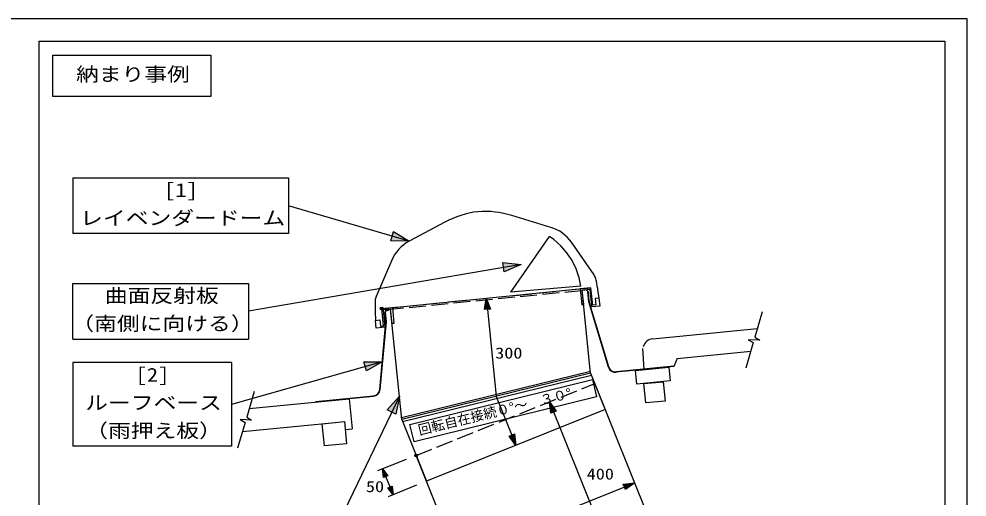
# Model space of a CAD drawing. Units: millimetres at full size, sheet at 1:10; details may follow other scales. Extents: x -2254 to 1746, y -1417 to 1383.
# Drawn here: x 48 to 1746, y 526 to 1383 of the extents above; entities that cross this region are included whole.
import ezdxf
from ezdxf.enums import TextEntityAlignment as Align

# ---------------------------------------------------------------- set-up
doc = ezdxf.new("R2010")
doc.units = ezdxf.units.MM
doc.header["$LTSCALE"] = 10
doc.header["$PDMODE"] = 32
doc.header["$PDSIZE"] = 5
doc.linetypes.add('DASHED3', pattern=[4, 3, -1])
for name, color, linetype in [('8-0', 7, 'Continuous'), ('F-6', 7, 'Continuous'), ('F-7', 7, 'Continuous'), ('F-8', 7, 'Continuous'), ('F-D', 7, 'Continuous'), ('F-E', 7, 'Continuous'), ('F-F', 7, 'Continuous')]:
    doc.layers.add(name, color=color, linetype=linetype)
doc.styles.add('ＭＳ ゴシック', font='')
doc.styles.get('ＭＳ ゴシック').set_extended_font_data('MS Gothic')

msp = doc.modelspace()

# ---------------------------------------------------------------- linework, layer by layer
at = {"layer": '8-0'}
msp.add_lwpolyline([(-2253.7, -1416.93), (1746.3, -1416.93), (1746.3, 1383.07), (-2253.7, 1383.07)], close=True, dxfattribs=at)
at = {"layer": 'F-6'}
for p, q in [((1379.5, 858.15), (1366.09, 812.24)), ((1183.33, 809.64), (1370.63, 827.76)), ((1363.29, 802.64), (1349.89, 756.73)), ((1354.39, 807.84), (1363.29, 802.64)), ((1374.99, 807.04), (1354.39, 807.84)), ((1366.09, 812.24), (1374.99, 807.04)), ((1165.11, 792.08), (1167.5, 754.4)), ((1227.33, 774.41), (1358.76, 787.12)), ((1227.33, 774.41), (1221.13, 759.59)), ((1152.49, 752.95), (1212.21, 758.72)), ((1154.9, 728.06), (1152.49, 752.95)), ((1221.13, 759.59), (1167.5, 754.4)), ((1212.21, 758.72), (1214.62, 733.84)), ((1214.62, 733.84), (1154.9, 728.06)), ((1167.34, 729.27), (1202.18, 732.64)), ((1202.18, 732.64), (1205.55, 697.8)), ((469.48, 714.85), (456.08, 668.93)), ((1170.71, 694.43), (1167.34, 729.27)), ((460.71, 684.81), (639.74, 702.13)), ((639.74, 702.13), (645, 647.79)), ((1205.55, 697.8), (1170.71, 694.43)), ((444.38, 664.54), (453.27, 659.33)), ((464.98, 663.73), (444.38, 664.54)), ((456.08, 668.93), (464.98, 663.73)), ((453.27, 659.33), (439.87, 613.42)), ((448.64, 643.46), (614.71, 659.52)), ((591.38, 657.26), (631.19, 661.11)), ((595.23, 617.45), (591.38, 657.26)), ((631.19, 661.11), (635.05, 621.3)), ((632.91, 646.62), (645, 647.79)), ((635.05, 621.3), (595.23, 617.45))]:
    msp.add_line(p, q, dxfattribs=at)
msp.add_arc((1185.26, 789.74), 20, 95.52486, 163.72346, dxfattribs=at)
at = {"layer": 'F-7'}
for p, q in [((713.71, 865.15), (1056.83, 899.46)), ((1072.01, 747.7), (1057.08, 896.94)), ((881.93, 861.87), (885.27, 882.31)), ((885.27, 882.31), (892.59, 862.94)), ((733.78, 664.52), (713.96, 862.62)), ((892.59, 862.94), (881.93, 861.87)), ((887.26, 862.41), (902.89, 706.11)), ((1071.68, 751.09), (733.44, 667.91)), ((1072.01, 747.7), (733.78, 664.52)), ((1072.01, 747.7), (1098.14, 682.76)), ((735.05, 661.35), (1073.41, 744.55)), ((748.31, 655.84), (1075.2, 736.23)), ((1075.2, 736.23), (1082.84, 705.15)), ((996.29, 715.81), (996.34, 715.81)), ((1228.8, 358.07), (1079.47, 729.15)), ((1082.84, 705.15), (755.95, 624.76)), ((902.89, 706.11), (930.72, 636.95)), ((992.99, 701.94), (992.94, 701.94)), ((1000.64, 675.96), (998.48, 696.55)), ((998.48, 696.55), (1010.65, 679.8)), ((998.48, 696.55), (1129.14, 371.86)), ((1098.14, 682.76), (778.24, 554.03)), ((1010.65, 679.8), (1000.64, 675.96)), ((733.78, 664.52), (778.24, 554.03)), ((755.95, 624.76), (748.31, 655.84)), ((926.02, 635.14), (936.03, 638.98)), ((938.19, 618.39), (926.02, 635.14)), ((936.03, 638.98), (938.19, 618.39)), ((908.9, 229.33), (759.57, 600.41)), ((741.57, 593.17), (690.55, 572.64)), ((701.21, 560.82), (699.58, 576.27)), ((699.58, 576.27), (708.72, 563.7)), ((699.58, 576.27), (718.25, 529.89)), ((708.72, 563.7), (701.21, 560.82)), ((709.12, 542.46), (716.63, 545.34)), ((760.24, 546.78), (709.22, 526.25)), ((716.63, 545.34), (718.25, 529.89)), ((831.16, 422.53), (1151.06, 551.26)), ((1130.47, 549.09), (1151.06, 551.26)), ((1134.31, 539.09), (1130.47, 549.09)), ((1151.06, 551.26), (1134.31, 539.09)), ((718.25, 529.89), (709.12, 542.46))]:
    msp.add_line(p, q, dxfattribs=at)
at = {"layer": 'F-7', "linetype": 'DASHED3'}
msp.add_line((759.57, 600.41), (1079.47, 729.15), dxfattribs=at)
at = {"layer": 'F-7'}
msp.add_point((759.57, 600.41), dxfattribs=at)
for points in [[(885.27, 882.31), (892.59, 862.94), (881.93, 861.87)], [(998.48, 696.55), (1010.65, 679.8), (1000.64, 675.96)], [(938.19, 618.39), (926.02, 635.14), (936.03, 638.98)], [(699.58, 576.27), (708.72, 563.7), (701.21, 560.82)], [(718.25, 529.89), (709.12, 542.46), (716.63, 545.34)], [(1151.06, 551.26), (1134.31, 539.09), (1130.47, 549.09)]]:
    msp.add_solid(points, dxfattribs=at)
at = {"layer": 'F-8'}
for p, q in [((83.85, 1343.07), (83.85, -536.93)), ((108.85, 1244.07), (108.85, 1318.07)), ((391.85, 1244.07), (108.85, 1244.07)), ((144.55, 1098.17), (144.55, 998.17)), ((747.04, 984.29), (530.94, 1048.17)), ((714.19, 985.44), (719.16, 1001.71)), ((747.04, 984.29), (714.19, 985.44)), ((719.16, 1001.71), (747.04, 984.29)), ((947.48, 942.87), (459.55, 858.96)), ((914.79, 946.3), (947.48, 942.87)), ((917.45, 929.5), (914.79, 946.3)), ((947.48, 942.87), (917.45, 929.5)), ((144.55, 808.96), (144.55, 908.96)), ((144.55, 908.96), (459.55, 908.96)), ((459.55, 908.96), (459.55, 808.96)), ((144.55, 808.96), (459.55, 808.96)), ((144.55, 766.92), (144.55, 616.92)), ((429.09, 766.92), (144.55, 766.92)), ((698.95, 768.47), (429.09, 691.92)), ((429.09, 766.92), (429.09, 616.92)), ((666.08, 768.47), (698.95, 768.47)), ((670.49, 752.03), (666.08, 768.47)), ((698.95, 768.47), (670.49, 752.03)), ((729.54, 706.9), (604.43, 446.52)), ((707.97, 682.1), (729.54, 706.9)), ((729.54, 706.9), (723.26, 674.64)), ((723.26, 674.64), (707.97, 682.1)), ((429.09, 616.92), (144.55, 616.92))]:
    msp.add_line(p, q, dxfattribs=at)
for points in [[(83.85, 1343.07), (1706.3, 1343.07), (1706.3, -536.93)], [(108.85, 1318.07), (391.85, 1318.07), (391.85, 1244.07)], [(144.55, 1098.17), (530.94, 1098.17), (530.94, 998.17), (144.55, 998.17)]]:
    msp.add_lwpolyline(points, dxfattribs=at)
for points in [[(282.37, 875.21), (282.37, 875.21), (282.37, 875.21), (282.37, 875.21), (282.37, 875.21), (282.37, 875.21), (282.37, 875.21), (282.37, 875.21)], [(276.13, 854.4), (276.13, 854.4), (276.13, 854.4), (276.13, 854.4), (276.13, 854.4), (276.13, 854.4), (276.13, 854.4), (276.13, 854.4)]]:
    msp.add_lwpolyline(points, close=True, dxfattribs=at)
for points in [[(747.04, 984.29), (714.19, 985.44), (719.16, 1001.71)], [(947.48, 942.87), (917.45, 929.5), (914.79, 946.3)], [(698.95, 768.47), (670.49, 752.03), (666.08, 768.47)], [(729.54, 706.9), (723.26, 674.64), (707.97, 682.1)]]:
    msp.add_solid(points, dxfattribs=at)
at = {"layer": 'F-D'}
for p, q in [((1072.67, 901.05), (1053.6, 899.14)), ((1075.78, 869.9), (1072.67, 901.05)), ((1053.6, 899.14), (1056.44, 870.66)), ((1057.08, 896.94), (1070.43, 898.27)), ((1059.68, 870.98), (1057.08, 896.94)), ((1070.43, 898.27), (1073.55, 867.13)), ((1056.44, 870.66), (1059.68, 870.98)), ((1073.55, 867.13), (1089.02, 868.68)), ((1081.29, 870.45), (1075.78, 869.9)), ((1087.63, 882.61), (1080.15, 881.86)), ((1080.15, 881.86), (1081.29, 870.45)), ((1089.02, 868.68), (1087.63, 882.61)), ((697.88, 863.57), (716.95, 865.48)), ((700.99, 832.42), (697.88, 863.57)), ((713.96, 862.62), (700.62, 861.29)), ((700.62, 861.29), (703.73, 830.15)), ((716.56, 836.67), (713.96, 862.62)), ((716.95, 865.48), (719.8, 836.99)), ((686.86, 842.53), (694.34, 843.28)), ((688.25, 828.6), (686.86, 842.53)), ((694.34, 843.28), (695.48, 831.87)), ((695.48, 831.87), (700.99, 832.42)), ((719.8, 836.99), (716.56, 836.67)), ((703.73, 830.15), (688.25, 828.6))]:
    msp.add_line(p, q, dxfattribs=at)
for p in [(697.88, 863.57), (707.29, 861.96), (707.29, 861.95)]:
    msp.add_point(p, dxfattribs=at)
at = {"layer": 'F-E'}
for p, q in [((1000.91, 1009.38), (931.21, 1030.5)), ((811.26, 1018.65), (747.04, 984.29)), ((928.98, 893.05), (998.62, 992.68)), ((1078.23, 923.96), (1037.78, 982.49)), ((1039.01, 949.77), (1029.74, 963.71)), ((716.14, 950.7), (687.94, 885.39)), ((1053.06, 912.93), (1051.86, 918.93)), ((1054.51, 903.86), (928.98, 893.05)), ((1054.09, 906.89), (1053.06, 912.93)), ((1054.51, 903.86), (1054.09, 906.89)), ((1084.56, 900.64), (1082.52, 912.62)), ((1084.85, 900.67), (1084.56, 900.64))]:
    msp.add_line(p, q, dxfattribs=at)
at = {"layer": 'F-E', "linetype": 'DASHED3'}
msp.add_line((697.88, 863.57), (1072.67, 901.05), dxfattribs=at)
at = {"layer": 'F-E'}
for points in [[(1029.74, 963.71), (1018.75, 976.35), (1006.24, 987.48), (998.62, 992.68)], [(1051.86, 918.93), (1046.43, 934.76), (1039.01, 949.77)], [(1087.69, 882.16), (1085.01, 897.97), (1085.31, 898), (1084.85, 900.67)], [(685.95, 873.43), (686.3, 861.28), (686, 861.25), (686.08, 858.54), (686.37, 858.57), (686.84, 842.54)]]:
    msp.add_lwpolyline(points, dxfattribs=at)
for centre, radius, start, end in [((889.72, 874.34), 164.26, 96.90748, 118.53235), ((882.51, 873.63), 164.26, 72.75616, 94.38103), ((980.84, 943.14), 69.22, 34.64425, 73.14425), ((779.69, 923.26), 69.22, 118.14425, 156.64425), ((1055.15, 908.74), 27.65, 17.84068, 33.41461), ((1055.15, 908.74), 27.65, 8.08201, 17.84068), ((713.55, 874.98), 27.65, 157.8739, 173.44783), ((713.55, 874.98), 27.65, 173.44783, 183.2065)]:
    msp.add_arc(centre, radius, start, end, dxfattribs=at)
msp.add_point((697.88, 863.57), dxfattribs=at)
at = {"layer": 'F-F', "linetype": 'DASHED3'}
msp.add_line((707.29, 861.95), (1063.8, 897.18), dxfattribs=at)
at = {"layer": 'F-F'}
for p, q in [((1063.8, 897.18), (1063.87, 896.46)), ((1068.98, 876.25), (1067.34, 892.85)), ((1068.82, 885.09), (1068.05, 892.92)), ((1069.69, 876.32), (1068.79, 885.38)), ((1103.9, 758.92), (1069.06, 875.83)), ((1104.58, 759.12), (1069.74, 876.04)), ((704.73, 849.11), (703.95, 856.94)), ((706.3, 840.41), (704.66, 857.01)), ((705.6, 840.34), (704.7, 849.4)), ((707.29, 861.95), (707.36, 861.22)), ((694.32, 718.58), (705.6, 840.05)), ((695.03, 718.51), (706.3, 839.98)), ((1221.06, 760.29), (1118, 750.11)), ((1221.13, 759.59), (1118.07, 749.4)), ((1221.06, 760.29), (1221.13, 759.59)), ((579.87, 696.93), (682.93, 707.11)), ((579.87, 696.93), (579.94, 696.22)), ((579.94, 696.22), (683, 706.4))]:
    msp.add_line(p, q, dxfattribs=at)
for centre, radius, start, end in [((1063.32, 892.45), 4.75, 5.64425, 84.23235), ((1063.32, 892.45), 4.04, 5.64425, 82.18791), ((1071.2, 876.47), 2.23, 185.64425, 196.59102), ((1071.2, 876.47), 1.52, 185.64425, 196.59102), ((708.68, 857.4), 4.75, 107.05616, 185.64425), ((708.68, 857.4), 4.04, 109.1006, 185.64425), ((704.08, 840.19), 1.52, 354.69749, 5.64425), ((704.08, 840.19), 2.23, 354.69749, 5.64425), ((1116.75, 762.75), 13.41, 196.59102, 275.64425), ((1116.75, 762.75), 12.7, 196.59102, 275.64425), ((681.68, 719.75), 12.7, 275.64425, 354.69749), ((681.68, 719.75), 13.41, 275.64425, 354.69749)]:
    msp.add_arc(centre, radius, start, end, dxfattribs=at)

# ---------------------------------------------------------------- texts
at = {"layer": 'F-7', "style": 'ＭＳ ゴシック', "width": 1.2}
for s, p in [('300', (901.21, 768.07)), ('400', (1065.11, 551.13)), ('50', (669.67, 528.58))]:
    msp.add_text(s, height=19.9, dxfattribs=at).set_placement(p, align=Align.BOTTOM_LEFT)
at = {"layer": 'F-7', "style": 'ＭＳ ゴシック'}
msp.add_text('回転自在接続０°～\u3000３０°', height=17.6, rotation=13.816, dxfattribs=at).set_placement((766.96, 631.59), align=Align.BOTTOM_LEFT)
at = {"layer": 'F-8', "style": 'ＭＳ ゴシック', "width": 1.2}
for s, height, p in [('納まり事例', 24.89, (150.48, 1264.1)), ('[1]', 24.93, (307.75, 1056.17)), ('レイベンダードーム', 24.93, (157.75, 1006.17)), ('曲面反射板', 24.93, (202.05, 866.96)), ('（南側に向ける）', 24.93, (142.05, 816.96)), ('[2]', 24.93, (256.82, 724.92)), ('ルーフベース', 24.93, (166.82, 674.92)), ('（雨押え板）', 24.93, (166.82, 624.92))]:
    msp.add_text(s, height=height, dxfattribs=at).set_placement(p, align=Align.BOTTOM_LEFT)

doc.saveas('drawing.dxf')
